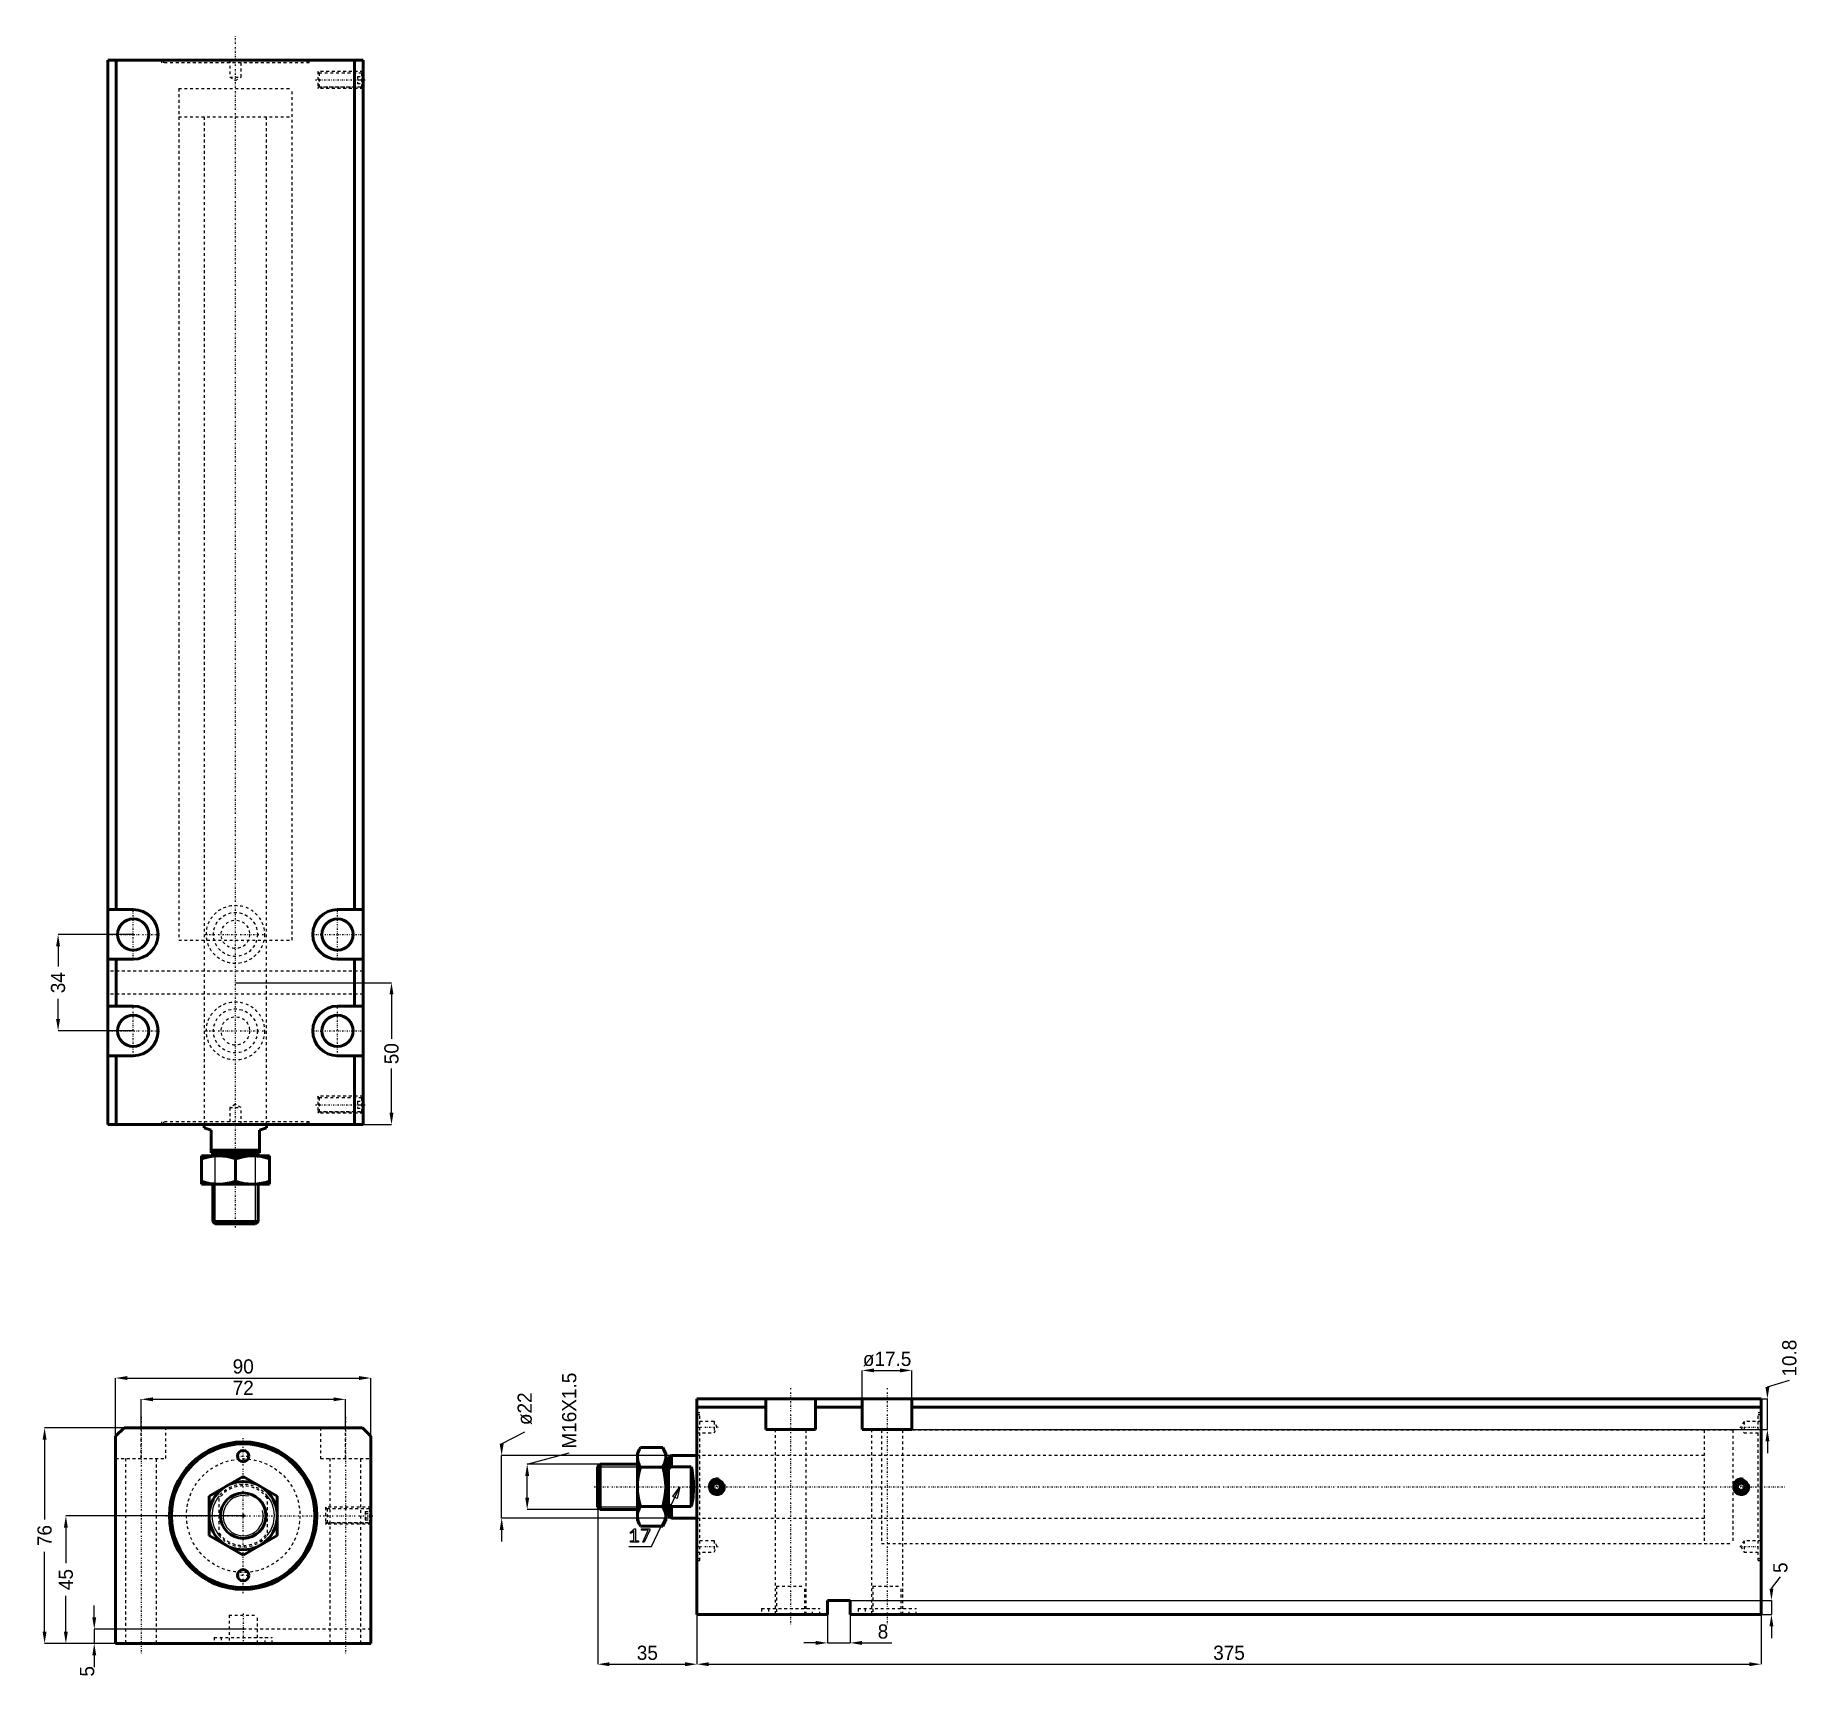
# Model space of a CAD drawing. Header units: millimetres. Extents: x -73 to 548, y -57 to 522.
import ezdxf

# ---------------------------------------------------------------- set-up
doc = ezdxf.new("R2010")
doc.units = ezdxf.units.MM
doc.linetypes.add('Center', pattern=[1.5, 0.45, -0.5, 0.05, -0.5])
doc.linetypes.add('Dashed', pattern=[2, 1, -1])
for name, color, linetype, lineweight in [('2d ConnectionPoints', 7, 'Continuous', 50), ('AM_0', 7, 'Continuous', 50), ('AM_5', 3, 'Continuous', 25), ('AM_7', 7, 'Center', 25), ('AM_9', 6, 'Dashed', 25)]:
    doc.layers.add(name, color=color, linetype=linetype, lineweight=lineweight)
doc.dimstyles.new('ISO-25', dxfattribs={"dimtxt": 2.5, "dimasz": 2.5, "dimexe": 1.25, "dimexo": 0.625, "dimtad": 1, "dimtxsty": 'Standard', "dimcen": 2.5, "dimadec": 0, "dimazin": 0, "dimtfac": 1, "dimtmove": 0, "dimatfit": 3, "dimfxl": 1, "dimarcsym": 0})

# ---------------------------------------------------------------- blocks, each defined once
blk = doc.blocks.new('1_JECX_MF_EXLA_40_290_0_rod__0_in_JECX_MF_160_J_EXLA_40_290_0__0')
at = {"layer": 'AM_0'}
for p, q in [((-12, 6.93), (0, 13.86)), ((0, 13.86), (12, 6.93)), ((-12, -6.93), (-12, 6.93)), ((12, 6.93), (12, -6.93)), ((0, -13.86), (-12, -6.93)), ((12, -6.93), (0, -13.86))]:
    blk.add_line(p, q, dxfattribs=at)
for radius in [12, 8]:
    blk.add_circle((0, 0), radius, dxfattribs=at)
at = {"layer": 'AM_5'}
blk.add_arc((0, 0), 7.08, 75, 15, dxfattribs=at)
at = {"layer": 'AM_9'}
for p, q in [((-8.5, -6.98), (-8.5, 6.98)), ((8.5, 6.98), (8.5, -6.98))]:
    blk.add_line(p, q, dxfattribs=at)
for points in [[(-8.5, 6.98), (-9.08, 6.21), (-9.58, 5.4), (-10.02, 4.54), (-10.38, 3.65), (-10.65, 2.74), (-10.85, 1.8), (-10.97, 0.84), (-11, -0.12), (-10.95, -1.07), (-10.81, -2.02), (-10.59, -2.96), (-10.3, -3.87), (-9.92, -4.75), (-9.47, -5.6), (-8.94, -6.4), (-8.5, -6.98)], [(8.5, -6.98), (9.08, -6.21), (9.58, -5.4), (10.02, -4.54), (10.38, -3.65), (10.65, -2.74), (10.85, -1.8), (10.97, -0.84), (11, 0.12), (10.95, 1.07), (10.81, 2.02), (10.59, 2.96), (10.3, 3.87), (9.92, 4.75), (9.47, 5.6), (8.94, 6.4), (8.5, 6.98)]]:
    blk.add_lwpolyline(points, dxfattribs=at)
for radius, start, end in [(11, 39.40057, 140.59943), (10.5, 35.95057, 144.04943), (10.5, 215.95057, 324.04943), (11, 219.40057, 320.59943)]:
    blk.add_arc((0, 0), radius, start, end, dxfattribs=at)
blk = doc.blocks.new('2_JECX_MF_EXLA_40_290_0_body__0_in_JECX_MF_160_J_EXLA_40_290_0__0')
at = {"layer": 'AM_0'}
for p, q in [((-42, 31), (-45, 28)), ((-45, 28), (-45, -45)), ((42, 31), (-42, 31)), ((45, 28), (42, 31)), ((45, -45), (45, 28)), ((-45, -45), (45, -45))]:
    blk.add_line(p, q, dxfattribs=at)
for centre, radius in [((0, 0), 26), ((0, 0), 25.3), ((0, 21), 2), ((0, -21), 2)]:
    blk.add_circle(centre, radius, dxfattribs=at)
at = {"layer": 'AM_5', "linetype": 'Dashed'}
for p, q in [((45, 3), (29, 3)), ((45, -3), (29, -3))]:
    blk.add_line(p, q, dxfattribs=at)
at = {"layer": 'AM_7'}
for p, q in [((-36, 34.8), (-36, -48.8)), ((36, 34.8), (36, -48.8)), ((0, -27.3), (0, 27.3)), ((-2.1, 21), (2.1, 21)), ((-27.3, 0), (27.3, 0)), ((28.2, 0), (45.8, 0)), ((-2.1, -21), (2.1, -21)), ((0, -34.5), (0, -45.5))]:
    blk.add_line(p, q, dxfattribs=at)
at = {"layer": 'AM_9'}
for p, q in [((-36, 20.2), (-36, 31)), ((-27.25, 20.2), (-27.25, 31)), ((27.25, 31), (27.25, 20.2)), ((36, 20.2), (36, 31)), ((-45, 20.2), (-27.25, 20.2)), ((-41.5, 20.2), (-41.5, -45)), ((-30.5, -45), (-30.5, 20.2)), ((27.25, 20.2), (45, 20.2)), ((30.5, 20.2), (30.5, -45)), ((41.5, -45), (41.5, 20.2)), ((29.54, 2.46), (29, 3)), ((29, 3), (29, -3)), ((44.5, 2.4), (29, 2.4)), ((44.46, 2.46), (29.54, 2.46)), ((29.54, 2.46), (29.54, -2.46)), ((43, 1.44), (45, 1.44)), ((43, 1.44), (43, -1.44)), ((43, 0.72), (45, 0.72)), ((45, 3), (44.46, 2.46)), ((44.46, 2.46), (44.46, -2.46)), ((45, 1.9), (44.5, 2.4)), ((44.5, 2.4), (44.5, -2.4)), ((29, -2.4), (44.5, -2.4)), ((29, -3), (29.54, -2.46)), ((29.54, -2.46), (44.46, -2.46)), ((43, -0.72), (45, -0.72)), ((43, -1.44), (45, -1.44)), ((44.46, -2.46), (45, -3)), ((44.5, -2.4), (45, -1.9)), ((-5, -35), (5, -35)), ((-5, -35), (-5, -45)), ((5, -45), (5, -35)), ((45, -40), (-45, -40)), ((-10.25, -42.9), (10.25, -42.9)), ((-10.25, -42.9), (-10.25, -45)), ((-7.75, -42.9), (-7.75, -45)), ((7.75, -45), (7.75, -42.9)), ((10.25, -45), (10.25, -42.9))]:
    blk.add_line(p, q, dxfattribs=at)
blk.add_circle((0, 0), 20, dxfattribs=at)
blk = doc.blocks.new('*D3')
at = {"layer": 'AM_5', "color": 0, "lineweight": -2}
for p, q in [((-45, 28), (-45, 48.5)), ((-40.83, 48.5), (40.83, 48.5)), ((45, 28), (45, 48.5))]:
    blk.add_line(p, q, dxfattribs=at)
at = {"layer": 'AM_5', "color": 0}
for points in [[(-40.83, 49.19), (-40.83, 47.81), (-45, 48.5)], [(40.83, 47.81), (40.83, 49.19), (45, 48.5)]]:
    blk.add_solid(points, dxfattribs=at)
at = {"layer": 'Defpoints', "color": 0}
for p in [(45, 48.5), (-45, 28), (45, 28)]:
    blk.add_point(p, dxfattribs=at)
at = {"layer": 'AM_5', "color": 0, "insert": (0, 52.55), "char_height": 5, "attachment_point": 5}
blk.add_mtext('90', dxfattribs=at)
blk = doc.blocks.new('*D4')
at = {"layer": 'AM_5', "color": 0, "lineweight": -2}
for p, q in [((-36, 31), (-36, 41)), ((-31.83, 41), (31.83, 41)), ((36, 31), (36, 41))]:
    blk.add_line(p, q, dxfattribs=at)
at = {"layer": 'AM_5', "color": 0}
for points in [[(-31.83, 41.69), (-31.83, 40.31), (-36, 41)], [(31.83, 40.31), (31.83, 41.69), (36, 41)]]:
    blk.add_solid(points, dxfattribs=at)
at = {"layer": 'Defpoints', "color": 0}
for p in [(36, 41), (-36, 31), (36, 31)]:
    blk.add_point(p, dxfattribs=at)
at = {"layer": 'AM_5', "color": 0, "insert": (0, 45.05), "char_height": 5, "attachment_point": 5}
blk.add_mtext('72', dxfattribs=at)
blk = doc.blocks.new('*D5')
at = {"layer": 'AM_5', "color": 0, "lineweight": -2}
for p, q in [((-42, 31), (-70, 31)), ((-70, 26.83), (-70, -1.31)), ((-70, -40.83), (-70, -12.69)), ((-45, -45), (-70, -45))]:
    blk.add_line(p, q, dxfattribs=at)
at = {"layer": 'AM_5', "color": 0}
for points in [[(-69.31, 26.83), (-70.69, 26.83), (-70, 31)], [(-70.69, -40.83), (-69.31, -40.83), (-70, -45)]]:
    blk.add_solid(points, dxfattribs=at)
at = {"layer": 'Defpoints', "color": 0}
for p in [(-42, 31), (-70, -45), (-45, -45)]:
    blk.add_point(p, dxfattribs=at)
at = {"layer": 'AM_5', "color": 0, "insert": (-70, -7), "char_height": 5, "attachment_point": 5, "rotation": 90}
blk.add_mtext('76', dxfattribs=at)
blk = doc.blocks.new('*D6')
at = {"layer": 'AM_5', "color": 0, "lineweight": -2}
for p, q in [((0, 0), (-62.5, 0)), ((-62.5, -4.17), (-62.5, -16.75)), ((-62.5, -40.83), (-62.5, -28.25)), ((-45, -45), (-62.5, -45))]:
    blk.add_line(p, q, dxfattribs=at)
at = {"layer": 'AM_5', "color": 0}
for points in [[(-61.81, -4.17), (-63.19, -4.17), (-62.5, 0)], [(-63.19, -40.83), (-61.81, -40.83), (-62.5, -45)]]:
    blk.add_solid(points, dxfattribs=at)
at = {"layer": 'Defpoints', "color": 0}
for p in [(0, 0), (-62.5, -45), (-45, -45)]:
    blk.add_point(p, dxfattribs=at)
at = {"layer": 'AM_5', "color": 0, "insert": (-62.5, -22.5), "char_height": 5, "attachment_point": 5, "rotation": 90}
blk.add_mtext('45', dxfattribs=at)
blk = doc.blocks.new('*D7')
at = {"layer": 'AM_5', "color": 0, "lineweight": -2}
for p, q in [((-52.5, -35.83), (-52.5, -31.67)), ((0, -40), (-52.5, -40)), ((-52.5, -40), (-52.5, -45)), ((-45, -45), (-52.5, -45)), ((-52.5, -49.17), (-52.5, -53.33))]:
    blk.add_line(p, q, dxfattribs=at)
at = {"layer": 'AM_5', "color": 0}
for points in [[(-53.19, -35.83), (-51.81, -35.83), (-52.5, -40)], [(-51.81, -49.17), (-53.19, -49.17), (-52.5, -45)]]:
    blk.add_solid(points, dxfattribs=at)
at = {"layer": 'Defpoints', "color": 0}
for p in [(0, -40), (-52.5, -45), (-45, -45)]:
    blk.add_point(p, dxfattribs=at)
at = {"layer": 'AM_5', "color": 0, "insert": (-55, -54.83), "char_height": 5, "attachment_point": 5, "rotation": 90}
blk.add_mtext('5', dxfattribs=at)
blk = doc.blocks.new('1_JECX_MF_EXLA_40_290_0_rod__0_in_JECX_MF_160_J_EXLA_40_290_0__2')
at = {"layer": 'AM_0'}
for p, q in [((-19.93, 13.86), (-21, 12)), ((-19.93, 13.86), (-12.07, 13.86)), ((-11, 12), (-12.07, 13.86)), ((-34.08, 8), (-35, 7.08)), ((-35, 7.08), (-35, -7.08)), ((-34.08, 8), (-34.08, -8)), ((-21, 8), (-34.08, 8)), ((-21, 12), (-21, -12)), ((-19.93, 6.93), (-12.07, 6.93)), ((-11, 12), (-11, -12)), ((-10.92, 8), (-11, 8)), ((-10, 7.08), (-10.92, 8)), ((-10.92, 8), (-10.92, -8)), ((-9, 11), (-10, 10.5)), ((-10, 10.5), (-10, -10.5)), ((-9, 6.98), (-10, 6.16)), ((0, 11), (-9, 11)), ((-9, 11), (-9, 6.98)), ((-2, 6.98), (-9, 6.98)), ((-2, 6.98), (-2, -6.98)), ((-10, -6.16), (-9, -6.98)), ((-35, -7.08), (-34.08, -8)), ((-34.08, -8), (-21, -8)), ((-21, -12), (-19.93, -13.86)), ((-19.93, -6.93), (-12.07, -6.93)), ((-12.07, -13.86), (-11, -12)), ((-11, -8), (-10.92, -8)), ((-10.92, -8), (-10, -7.08)), ((-10, -10.5), (-9, -11)), ((-9, -6.98), (-2, -6.98)), ((-9, -6.98), (-9, -11)), ((-9, -11), (0, -11)), ((-19.93, -13.86), (-12.07, -13.86))]:
    blk.add_line(p, q, dxfattribs=at)
for points in [[(-19.93, 13.86), (-20.37, 13.01), (-20.71, 12.16), (-20.92, 11.28), (-21, 10.39)], [(-11, 10.39), (-11.01, 10.64), (-11.11, 11.45), (-11.32, 12.25), (-11.65, 13.06), (-12.07, 13.86)], [(-21, 10.39), (-20.99, 10.15), (-20.89, 9.34), (-20.68, 8.53), (-20.35, 7.73), (-19.93, 6.93)], [(-19.93, 6.93), (-20.37, 5.25), (-20.7, 3.54), (-20.92, 1.79), (-21, 0.02), (-21, 0)], [(-12.07, 6.93), (-11.63, 7.77), (-11.29, 8.63), (-11.08, 9.51), (-11, 10.39)], [(-11, 0), (-11.07, 1.74), (-11.28, 3.46), (-11.62, 5.21), (-12.07, 6.93)], [(-2, -6.98), (-1.81, -6.21), (-1.65, -5.4), (-1.51, -4.54), (-1.39, -3.65), (-1.3, -2.74), (-1.24, -1.8), (-1.2, -0.84), (-1.19, 0.12), (-1.2, 1.07), (-1.25, 2.02), (-1.32, 2.96), (-1.42, 3.87), (-1.54, 4.75), (-1.69, 5.6), (-1.86, 6.4), (-2, 6.98)], [(-21, 0), (-20.93, -1.74), (-20.72, -3.46), (-20.38, -5.21), (-19.93, -6.93)], [(-12.07, -6.93), (-11.63, -5.25), (-11.3, -3.54), (-11.08, -1.79), (-11, -0.02), (-11, 0)], [(-19.93, -6.93), (-20.37, -7.77), (-20.71, -8.63), (-20.92, -9.51), (-21, -10.39)], [(-21, -10.39), (-20.99, -10.64), (-20.89, -11.45), (-20.68, -12.25), (-20.35, -13.06), (-19.93, -13.86)], [(-11, -10.39), (-11.01, -10.15), (-11.11, -9.34), (-11.32, -8.53), (-11.65, -7.73), (-12.07, -6.93)], [(-12.07, -13.86), (-11.63, -13.01), (-11.29, -12.16), (-11.08, -11.28), (-11, -10.39)]]:
    blk.add_lwpolyline(points, dxfattribs=at)
at = {"layer": 'AM_5'}
for p, q in [((-35, 7.08), (-10, 7.08)), ((-35, -7.08), (-10, -7.08))]:
    blk.add_line(p, q, dxfattribs=at)
at = {"layer": 'AM_7'}
blk.add_line((-36.25, 0), (383.75, 0), dxfattribs=at)
at = {"layer": 'AM_9'}
for p, q in [((365, 20), (355, 20)), ((355, 20), (355, -20)), ((365, 20), (365, -20)), ((355, 11), (0, 11)), ((0, -11), (355, -11)), ((355, -20), (365, -20))]:
    blk.add_line(p, q, dxfattribs=at)
blk = doc.blocks.new('2_JECX_MF_EXLA_40_290_0_body__0_in_JECX_MF_160_J_EXLA_40_290_0__2')
at = {"layer": 'AM_0'}
for p, q in [((0, -45), (0, 31)), ((375, 31), (0, 31)), ((24.25, 28), (0, 28)), ((24.25, 31), (24.25, 20.2)), ((41.75, 20.2), (41.75, 31)), ((58.25, 28), (41.75, 28)), ((58.25, 31), (58.25, 20.2)), ((75.75, 20.2), (75.75, 31)), ((375, 28), (75.75, 28)), ((375, -45), (375, 31)), ((24.25, 20.2), (41.75, 20.2)), ((58.25, 20.2), (75.75, 20.2)), ((7, 1.44), (5.75, 0.72)), ((5.75, 0.72), (5.75, -0.72)), ((8.25, 0.72), (7, 1.44)), ((8.25, -0.72), (8.25, 0.72)), ((368, 1.44), (366.75, 0.72)), ((366.75, 0.72), (366.75, -0.72)), ((369.25, 0.72), (368, 1.44)), ((369.25, -0.72), (369.25, 0.72)), ((5.75, -0.72), (7, -1.44)), ((7, -1.44), (8.25, -0.72)), ((366.75, -0.72), (368, -1.44)), ((368, -1.44), (369.25, -0.72)), ((54, -40), (46, -40)), ((46, -40), (46, -45)), ((54, -45), (54, -40)), ((46, -45), (0, -45)), ((375, -45), (54, -45))]:
    blk.add_line(p, q, dxfattribs=at)
for centre, radius in [((7, 0), 2.46), ((7, 0), 2.4), ((7, 0), 1.9), ((368, 0), 2.46), ((368, 0), 2.4), ((368, 0), 1.9)]:
    blk.add_circle(centre, radius, dxfattribs=at)
at = {"layer": 'AM_5'}
for centre in [(7, 0), (368, 0)]:
    blk.add_arc(centre, 3, 75, 15, dxfattribs=at)
at = {"layer": 'AM_7'}
for p, q in [((33, 34.8), (33, -48.8)), ((67, 34.8), (67, -48.8)), ((-0.36, 21), (7.51, 21)), ((367.49, 21), (375.36, 21)), ((7, -3.15), (7, 3.15)), ((368, -3.15), (368, 3.15)), ((-0.36, -21), (7.51, -21)), ((367.49, -21), (375.36, -21))]:
    blk.add_line(p, q, dxfattribs=at)
at = {"layer": 'AM_9'}
for p, q in [((1, 26), (0, 26)), ((1, 25.3), (0, 25.3)), ((1, -26), (1, 26)), ((374, -26), (374, 26)), ((375, 26), (374, 26)), ((375, 25.3), (374, 25.3)), ((6, 23), (0, 23)), ((0, 19), (6, 19)), ((7.15, 21), (6, 23)), ((6, 23), (6, 19)), ((6, 19), (7.15, 21)), ((27.5, 20.2), (27.5, -45)), ((38.5, -45), (38.5, 20.2)), ((61.5, 20.2), (61.5, -45)), ((365, 20), (65, 20)), ((65, 20), (65, -20)), ((72.5, -45), (72.5, 20.2)), ((365, 20), (365, -20)), ((369, 23), (367.85, 21)), ((367.85, 21), (369, 19)), ((375, 23), (369, 23)), ((369, 23), (369, 19)), ((369, 19), (375, 19)), ((65, 11), (0, 11)), ((0, -11), (65, -11)), ((6, -19), (0, -19)), ((0, -23), (6, -23)), ((7.15, -21), (6, -19)), ((6, -19), (6, -23)), ((6, -23), (7.15, -21)), ((65, -20), (365, -20)), ((369, -19), (367.85, -21)), ((367.85, -21), (369, -23)), ((375, -19), (369, -19)), ((369, -19), (369, -23)), ((369, -23), (375, -23)), ((0, -25.3), (1, -25.3)), ((0, -26), (1, -26)), ((374, -25.3), (375, -25.3)), ((374, -26), (375, -26)), ((28, -35), (38, -35)), ((28, -35), (28, -45)), ((38, -45), (38, -35)), ((62, -35), (72, -35)), ((62, -35), (62, -45)), ((72, -45), (72, -35)), ((22.75, -42.9), (43.25, -42.9)), ((22.75, -42.9), (22.75, -45)), ((25.25, -42.9), (25.25, -45)), ((40.75, -45), (40.75, -42.9)), ((43.25, -45), (43.25, -42.9)), ((56.75, -42.9), (77.25, -42.9)), ((56.75, -42.9), (56.75, -45)), ((59.25, -42.9), (59.25, -45)), ((74.75, -45), (74.75, -42.9)), ((77.25, -45), (77.25, -42.9))]:
    blk.add_line(p, q, dxfattribs=at)
blk = doc.blocks.new('*D19')
at = {"layer": 'AM_5', "color": 0, "lineweight": -2}
for p, q in [((218.17, 41.18), (218.17, 51.18)), ((222.33, 51.18), (231.5, 51.18)), ((235.67, 41.18), (235.67, 51.18))]:
    blk.add_line(p, q, dxfattribs=at)
at = {"layer": 'AM_5', "color": 0}
for points in [[(222.33, 51.87), (222.33, 50.49), (218.17, 51.18)], [(231.5, 50.49), (231.5, 51.87), (235.67, 51.18)]]:
    blk.add_solid(points, dxfattribs=at)
at = {"layer": 'Defpoints', "color": 0}
for p in [(235.67, 51.18), (218.17, 41.18), (235.67, 41.18)]:
    blk.add_point(p, dxfattribs=at)
at = {"layer": 'AM_5', "color": 0, "insert": (226.92, 55.18), "char_height": 5, "attachment_point": 5}
blk.add_mtext('ø17.5', dxfattribs=at)
blk = doc.blocks.new('*D20')
at = {"layer": 'AM_5', "color": 0, "lineweight": -2}
for p, q in [((537.17, 45.35), (544.92, 47.76)), ((235.67, 41.18), (537.17, 41.18)), ((537.17, 30.38), (537.17, 41.18)), ((235.67, 30.38), (537.17, 30.38)), ((537.17, 26.21), (537.17, 22.05))]:
    blk.add_line(p, q, dxfattribs=at)
at = {"layer": 'AM_5', "color": 0}
for points in [[(536.47, 45.35), (537.86, 45.35), (537.17, 41.18)], [(537.86, 26.21), (536.47, 26.21), (537.17, 30.38)]]:
    blk.add_solid(points, dxfattribs=at)
at = {"layer": 'Defpoints', "color": 0}
for p in [(235.67, 41.18), (537.17, 41.18), (235.67, 30.38)]:
    blk.add_point(p, dxfattribs=at)
at = {"layer": 'AM_5', "color": 0, "insert": (544.92, 55.51), "char_height": 5, "attachment_point": 5, "rotation": 90}
blk.add_mtext('10.8', dxfattribs=at)
blk = doc.blocks.new('*D21')
at = {"layer": 'AM_5', "color": 0, "lineweight": -2}
for p, q in [((159.92, -34.82), (159.92, -52.32)), ((534.92, -34.82), (534.92, -52.32)), ((164.08, -52.32), (530.75, -52.32))]:
    blk.add_line(p, q, dxfattribs=at)
at = {"layer": 'AM_5', "color": 0}
for points in [[(164.08, -51.63), (164.08, -53.01), (159.92, -52.32)], [(530.75, -53.01), (530.75, -51.63), (534.92, -52.32)]]:
    blk.add_solid(points, dxfattribs=at)
at = {"layer": 'Defpoints', "color": 0}
for p in [(159.92, -34.82), (534.92, -34.82), (534.92, -52.32)]:
    blk.add_point(p, dxfattribs=at)
at = {"layer": 'AM_5', "color": 0, "insert": (347.42, -48.32), "char_height": 5, "attachment_point": 5}
blk.add_mtext('375', dxfattribs=at)
blk = doc.blocks.new('*D22')
at = {"layer": 'AM_5', "color": 0, "lineweight": -2}
for p, q in [((124.92, 10.18), (124.92, -52.32)), ((159.92, -34.82), (159.92, -52.32)), ((129.08, -52.32), (155.75, -52.32))]:
    blk.add_line(p, q, dxfattribs=at)
at = {"layer": 'AM_5', "color": 0}
for points in [[(129.08, -51.63), (129.08, -53.01), (124.92, -52.32)], [(155.75, -53.01), (155.75, -51.63), (159.92, -52.32)]]:
    blk.add_solid(points, dxfattribs=at)
at = {"layer": 'Defpoints', "color": 0}
for p in [(124.92, 10.18), (159.92, -34.82), (159.92, -52.32)]:
    blk.add_point(p, dxfattribs=at)
at = {"layer": 'AM_5', "color": 0, "insert": (142.42, -48.32), "char_height": 5, "attachment_point": 5}
blk.add_mtext('35', dxfattribs=at)
blk = doc.blocks.new('*D23')
at = {"layer": 'AM_5', "color": 0, "lineweight": -2}
for p, q in [((91.08, 25.35), (99.25, 29.51)), ((150.92, 21.18), (91.08, 21.18)), ((91.08, -0.82), (91.08, 21.18)), ((150.92, -0.82), (91.08, -0.82)), ((91.08, -4.99), (91.08, -9.15))]:
    blk.add_line(p, q, dxfattribs=at)
at = {"layer": 'AM_5', "color": 0}
for points in [[(90.39, 25.35), (91.78, 25.35), (91.08, 21.18)], [(91.78, -4.99), (90.39, -4.99), (91.08, -0.82)]]:
    blk.add_solid(points, dxfattribs=at)
at = {"layer": 'Defpoints', "color": 0}
for p in [(91.08, 21.18), (150.92, 21.18), (150.92, -0.82)]:
    blk.add_point(p, dxfattribs=at)
at = {"layer": 'AM_5', "color": 0, "insert": (99.25, 37.68), "char_height": 5, "attachment_point": 5, "rotation": 90}
blk.add_mtext('ø22', dxfattribs=at)
blk = doc.blocks.new('*D24')
at = {"layer": 'AM_5', "color": 0, "lineweight": -2}
for p, q in [((100.08, 18.18), (114.92, 22.18)), ((125.84, 18.18), (100.08, 18.18)), ((100.08, 6.35), (100.08, 14.01)), ((125.92, 2.18), (100.08, 2.18))]:
    blk.add_line(p, q, dxfattribs=at)
at = {"layer": 'AM_5', "color": 0}
for points in [[(100.78, 14.01), (99.39, 14.01), (100.08, 18.18)], [(99.39, 6.35), (100.78, 6.35), (100.08, 2.18)]]:
    blk.add_solid(points, dxfattribs=at)
at = {"layer": 'Defpoints', "color": 0}
for p in [(100.08, 18.18), (125.84, 18.18), (125.92, 2.18)]:
    blk.add_point(p, dxfattribs=at)
at = {"layer": 'AM_5', "color": 0, "insert": (114.92, 37.01), "char_height": 5, "attachment_point": 5, "rotation": 90}
blk.add_mtext('M16X1.5', dxfattribs=at)
blk = doc.blocks.new('*D25')
at = {"layer": 'AM_5', "color": 0, "lineweight": -2}
for p, q in [((205.92, -29.82), (205.92, -44.82)), ((213.92, -34.82), (213.92, -44.82)), ((201.75, -44.82), (197.58, -44.82)), ((205.92, -44.82), (213.92, -44.82)), ((218.08, -44.82), (228.64, -44.82))]:
    blk.add_line(p, q, dxfattribs=at)
at = {"layer": 'AM_5', "color": 0}
for points in [[(201.75, -45.51), (201.75, -44.13), (205.92, -44.82)], [(218.08, -44.13), (218.08, -45.51), (213.92, -44.82)]]:
    blk.add_solid(points, dxfattribs=at)
at = {"layer": 'Defpoints', "color": 0}
for p in [(205.92, -29.82), (213.92, -34.82), (213.92, -44.82)]:
    blk.add_point(p, dxfattribs=at)
at = {"layer": 'AM_5', "color": 0, "insert": (225.47, -40.82), "char_height": 5, "attachment_point": 5}
blk.add_mtext('8', dxfattribs=at)
blk = doc.blocks.new('*D26')
at = {"layer": 'AM_5', "color": 0, "lineweight": -2}
for p, q in [((538.58, -25.65), (541.75, -21.49)), ((205.92, -29.82), (538.58, -29.82)), ((538.58, -29.82), (538.58, -34.82)), ((213.92, -34.82), (538.58, -34.82)), ((538.58, -38.99), (538.58, -43.15))]:
    blk.add_line(p, q, dxfattribs=at)
at = {"layer": 'AM_5', "color": 0}
for points in [[(537.89, -25.65), (539.28, -25.65), (538.58, -29.82)], [(539.28, -38.99), (537.89, -38.99), (538.58, -34.82)]]:
    blk.add_solid(points, dxfattribs=at)
at = {"layer": 'Defpoints', "color": 0}
for p in [(205.92, -29.82), (213.92, -34.82), (538.58, -34.82)]:
    blk.add_point(p, dxfattribs=at)
at = {"layer": 'AM_5', "color": 0, "insert": (541.75, -18.32), "char_height": 5, "attachment_point": 5, "rotation": 90}
blk.add_mtext('5', dxfattribs=at)
blk = doc.blocks.new('1_JECX_MF_EXLA_40_290_0_rod__0_in_JECX_MF_160_J_EXLA_40_290_0__4')
at = {"layer": 'AM_0'}
for p, q in [((-11, 0), (-11, -1.19)), ((11, -1.19), (11, 0)), ((-8.5, -2), (-11, -1.19)), ((-8.5, -10), (-8.5, -2)), ((11, -1.19), (8.5, -2)), ((8.5, -2), (8.5, -10)), ((-12, -11), (12, -11)), ((-12, -21), (-12, -11)), ((-8.5, -9), (8.5, -9)), ((-8.5, -10), (8.5, -10)), ((-7.08, -10), (-8, -10.92)), ((-8, -10.92), (8, -10.92)), ((-8, -10.92), (-8, -11)), ((0, -19.93), (0, -12.07)), ((8, -10.92), (7.08, -10)), ((8, -11), (8, -10.92)), ((12, -11), (12, -21)), ((-12, -21), (12, -21)), ((-8, -21), (-8, -34.08)), ((8, -34.08), (8, -21)), ((-8, -34.08), (-7.08, -35)), ((-8, -34.08), (8, -34.08)), ((-7.08, -35), (7.08, -35)), ((7.08, -35), (8, -34.08))]:
    blk.add_line(p, q, dxfattribs=at)
for points in [[(-6, -11), (-6.43, -11.01), (-7.83, -11.11), (-9.22, -11.32), (-10.62, -11.65), (-12, -12.07)], [(0, -12.07), (-1.46, -11.63), (-2.94, -11.29), (-4.46, -11.08), (-6, -11)], [(6, -11), (5.57, -11.01), (4.17, -11.11), (2.78, -11.32), (1.38, -11.65), (0, -12.07)], [(12, -12.07), (10.54, -11.63), (9.06, -11.29), (7.54, -11.08), (6, -11)], [(-12, -19.93), (-10.54, -20.37), (-9.06, -20.71), (-7.54, -20.92), (-6, -21)], [(-6, -21), (-5.57, -20.99), (-4.17, -20.89), (-2.78, -20.68), (-1.38, -20.35), (0, -19.93)], [(0, -19.93), (1.46, -20.37), (2.94, -20.71), (4.46, -20.92), (6, -21)], [(6, -21), (6.43, -20.99), (7.83, -20.89), (9.22, -20.68), (10.62, -20.35), (12, -19.93)]]:
    blk.add_lwpolyline(points, dxfattribs=at)
at = {"layer": 'AM_5'}
for p, q in [((-7.08, -35), (-7.08, -10)), ((7.08, -35), (7.08, -10))]:
    blk.add_line(p, q, dxfattribs=at)
at = {"layer": 'AM_7'}
blk.add_line((0, -36.25), (0, 383.75), dxfattribs=at)
at = {"layer": 'AM_9'}
for p, q in [((-20, 365), (20, 365)), ((-20, 365), (-20, 355)), ((20, 355), (20, 365)), ((-20, 355), (20, 355)), ((-11, 355), (-11, 0)), ((11, 0), (11, 355))]:
    blk.add_line(p, q, dxfattribs=at)
blk = doc.blocks.new('2_JECX_MF_EXLA_40_290_0_body__0_in_JECX_MF_160_J_EXLA_40_290_0__4')
at = {"layer": 'AM_0'}
for p, q in [((45, 375), (-45, 375)), ((-45, 375), (-45, 0)), ((-42, 375), (-42, 75.75)), ((42, 375), (42, 75.75)), ((45, 375), (45, 0)), ((-36, 75.75), (-45, 75.75)), ((45, 75.75), (36, 75.75)), ((-45, 58.25), (-36, 58.25)), ((-42, 58.25), (-42, 41.75)), ((36, 58.25), (45, 58.25)), ((42, 58.25), (42, 41.75)), ((-36, 41.75), (-45, 41.75)), ((45, 41.75), (36, 41.75)), ((-45, 24.25), (-36, 24.25)), ((-42, 24.25), (-42, 0)), ((36, 24.25), (45, 24.25)), ((42, 24.25), (42, 0)), ((45, 0), (-45, 0))]:
    blk.add_line(p, q, dxfattribs=at)
for centre in [(-36, 67), (36, 67), (-36, 33), (36, 33)]:
    blk.add_circle(centre, 5.5, dxfattribs=at)
for centre, start, end in [((-36, 67), 270, 90), ((36, 67), 90, 270), ((-36, 33), 270, 90), ((36, 33), 90, 270)]:
    blk.add_arc(centre, 8.75, start, end, dxfattribs=at)
at = {"layer": 'AM_5', "linetype": 'Dashed'}
for p, q in [((45, 371), (29, 371)), ((45, 365), (29, 365)), ((45, 10), (29, 10)), ((45, 4), (29, 4))]:
    blk.add_line(p, q, dxfattribs=at)
at = {"layer": 'AM_7'}
for p, q in [((28.2, 368), (45.8, 368)), ((-36, 57.8125), (-36, 76.1875)), ((36, 57.8125), (36, 76.1875)), ((-45.1875, 67), (-26.8125, 67)), ((-10.7625, 67), (10.7625, 67)), ((26.8125, 67), (45.1875, 67)), ((-36, 23.8125), (-36, 42.1875)), ((36, 23.8125), (36, 42.1875)), ((-45.1875, 33), (-26.8125, 33)), ((-10.7625, 33), (10.7625, 33)), ((26.8125, 33), (45.1875, 33)), ((28.2, 7), (45.8, 7))]:
    blk.add_line(p, q, dxfattribs=at)
at = {"layer": 'AM_9'}
for p, q in [((-26, 375), (-26, 374)), ((26, 374), (-26, 374)), ((-25.3, 375), (-25.3, 374)), ((-2, 375), (-2, 369)), ((2, 369), (2, 375)), ((25.3, 374), (25.3, 375)), ((26, 374), (26, 375)), ((-2, 369), (2, 369)), ((-2, 369), (0, 367.8453)), ((0, 367.8453), (2, 369)), ((29, 371), (29, 365)), ((29.5415, 370.4585), (29, 371)), ((44.5, 370.4), (29, 370.4)), ((44.4585, 370.4585), (29.5415, 370.4585)), ((29.5415, 370.4585), (29.5415, 365.5415)), ((43, 369.25), (45, 369.25)), ((43, 369.25), (43, 366.75)), ((43, 368), (45, 368)), ((43, 366.75), (45, 366.75)), ((45, 371), (44.4585, 370.4585)), ((44.4585, 370.4585), (44.4585, 365.5415)), ((44.5, 370.4), (44.5, 365.6)), ((45, 369.9), (44.5, 370.4)), ((-20, 365), (20, 365)), ((-20, 365), (-20, 65)), ((20, 65), (20, 365)), ((29, 365.6), (44.5, 365.6)), ((29, 365), (29.5415, 365.5415)), ((29.5415, 365.5415), (44.4585, 365.5415)), ((44.4585, 365.5415), (45, 365)), ((44.5, 365.6), (45, 366.1)), ((-20, 65), (20, 65)), ((-11, 65), (-11, 0)), ((11, 0), (11, 65)), ((45, 54), (-45, 54)), ((45, 46), (-45, 46)), ((0, 7.1547), (-2, 6)), ((2, 6), (0, 7.1547)), ((29, 10), (29, 4)), ((29.5415, 9.4585), (29, 10)), ((44.5, 9.4), (29, 9.4)), ((44.4585, 9.4585), (29.5415, 9.4585)), ((29.5415, 9.4585), (29.5415, 4.5415)), ((43, 8.25), (45, 8.25)), ((43, 8.25), (43, 5.75)), ((43, 7), (45, 7)), ((45, 10), (44.4585, 9.4585)), ((44.4585, 9.4585), (44.4585, 4.5415)), ((45, 8.9), (44.5, 9.4)), ((44.5, 9.4), (44.5, 4.6)), ((26, 1), (-26, 1)), ((-26, 1), (-26, 0)), ((-25.3, 1), (-25.3, 0)), ((-2, 6), (-2, 0)), ((-2, 6), (2, 6)), ((2, 0), (2, 6)), ((25.3, 0), (25.3, 1)), ((26, 0), (26, 1)), ((29, 4.6), (44.5, 4.6)), ((29, 4), (29.5415, 4.5415)), ((29.5415, 4.5415), (44.4585, 4.5415)), ((43, 5.75), (45, 5.75)), ((44.4585, 4.5415), (45, 4)), ((44.5, 4.6), (45, 5.1))]:
    blk.add_line(p, q, dxfattribs=at)
for centre, radius in [((0, 67), 10.25), ((0, 67), 7.75), ((0, 67), 5), ((0, 33), 10.25), ((0, 33), 7.75), ((0, 33), 5)]:
    blk.add_circle(centre, radius, dxfattribs=at)
blk = doc.blocks.new('*D32')
at = {"layer": 'AM_5', "color": 0, "lineweight": -2}
for p, q in [((-2.74, 187.77), (52.26, 187.77)), ((52.26, 183.61), (52.26, 168.02)), ((52.26, 141.94), (52.26, 157.52)), ((42.26, 137.77), (52.26, 137.77))]:
    blk.add_line(p, q, dxfattribs=at)
at = {"layer": 'AM_5', "color": 0}
for points in [[(52.95, 183.61), (51.56, 183.61), (52.26, 187.77)], [(51.56, 141.94), (52.95, 141.94), (52.26, 137.77)]]:
    blk.add_solid(points, dxfattribs=at)
at = {"layer": 'Defpoints', "color": 0}
for p in [(-2.74, 187.77), (52.26, 187.77), (42.26, 137.77)]:
    blk.add_point(p, dxfattribs=at)
at = {"layer": 'AM_5', "color": 0, "insert": (52.26, 162.77), "char_height": 5, "attachment_point": 5, "rotation": 90}
blk.add_mtext('50', dxfattribs=at)
blk = doc.blocks.new('*D33')
at = {"layer": 'AM_5', "color": 0, "lineweight": -2}
for p, q in [((-38.74, 204.77), (-65.24, 204.77)), ((-65.24, 200.61), (-65.24, 193.44)), ((-65.24, 174.94), (-65.24, 182.11)), ((-38.74, 170.77), (-65.24, 170.77))]:
    blk.add_line(p, q, dxfattribs=at)
at = {"layer": 'AM_5', "color": 0}
for points in [[(-64.55, 200.61), (-65.94, 200.61), (-65.24, 204.77)], [(-65.94, 174.94), (-64.55, 174.94), (-65.24, 170.77)]]:
    blk.add_solid(points, dxfattribs=at)
at = {"layer": 'Defpoints', "color": 0}
for p in [(-65.24, 204.77), (-38.74, 204.77), (-38.74, 170.77)]:
    blk.add_point(p, dxfattribs=at)
at = {"layer": 'AM_5', "color": 0, "insert": (-65.24, 187.77), "char_height": 5, "attachment_point": 5, "rotation": 90}
blk.add_mtext('34', dxfattribs=at)

msp = doc.modelspace()

# ---------------------------------------------------------------- linework, layer by layer
at = {"layer": '2d ConnectionPoints'}
for p in [(-2.743, 137.774), (159.918, 10.179), (0, 0)]:
    msp.add_point(p, dxfattribs=at)
at = {"layer": 'AM_5'}
for p, q in [((143.918, -10.821), (153.918, 10.179)), ((135.918, -10.821), (143.918, -10.821))]:
    msp.add_line(p, q, dxfattribs=at)
for points in [[(153.918, 10.179), (152.879, 6.059), (151.374, 6.776), (153.918, 10.179)], [(136.525, -8.905), (137.721, -8.905), (137.721, -5.388), (137.721, -5.388), (137.657, -5.453), (137.548, -5.554), (137.548, -5.554), (137.425, -5.659), (137.335, -5.733), (137.335, -5.733), (137.241, -5.805), (137.099, -5.908), (137.099, -5.908), (136.956, -6.004), (136.86, -6.064), (136.86, -6.064), (136.767, -6.118), (136.637, -6.184), (136.637, -6.184), (136.519, -6.231), (136.447, -6.253), (136.447, -5.759), (136.447, -5.759), (136.536, -5.716), (136.676, -5.636), (136.676, -5.636), (136.824, -5.536), (136.927, -5.458), (136.927, -5.458), (137.03, -5.374), (137.181, -5.245), (137.181, -5.245), (137.326, -5.11), (137.419, -5.018), (137.419, -5.018), (137.508, -4.926), (137.626, -4.798), (137.626, -4.798), (137.728, -4.681), (137.786, -4.608), (138.202, -4.608), (138.202, -8.905), (139.288, -8.905), (139.288, -9.321), (136.525, -9.321), (136.525, -8.905)], [(142.719, -5.063), (140.412, -5.063), (140.412, -4.608), (143.259, -4.608), (143.259, -5.063), (141.322, -9.321), (140.789, -9.321), (142.719, -5.063)]]:
    msp.add_lwpolyline(points, dxfattribs=at)

# ---------------------------------------------------------------- block references
for name, p in [('1_JECX_MF_EXLA_40_290_0_rod__0_in_JECX_MF_160_J_EXLA_40_290_0__4', (-2.743, 137.774)), ('2_JECX_MF_EXLA_40_290_0_body__0_in_JECX_MF_160_J_EXLA_40_290_0__4', (-2.743, 137.774)), ('2_JECX_MF_EXLA_40_290_0_body__0_in_JECX_MF_160_J_EXLA_40_290_0__2', (159.918, 10.179)), ('2_JECX_MF_EXLA_40_290_0_body__0_in_JECX_MF_160_J_EXLA_40_290_0__0', (0, 0)), ('1_JECX_MF_EXLA_40_290_0_rod__0_in_JECX_MF_160_J_EXLA_40_290_0__2', (159.918, 10.179)), ('1_JECX_MF_EXLA_40_290_0_rod__0_in_JECX_MF_160_J_EXLA_40_290_0__0', (0, 0))]:
    msp.add_blockref(name, p)

# ---------------------------------------------------------------- dimensions: what is measured, and where the dimension line sits
for base, p1, p2, text, picture, middle in [((-65.243, 204.774), (-38.743, 170.774), (-38.743, 204.774), '34', '*D33', (-65.243, 187.774)), ((52.257, 187.774), (42.257, 137.774), (-2.743, 187.774), '50', '*D32', (52.257, 162.774)), ((537.168, 41.179), (235.668, 30.379), (235.668, 41.179), '10.8', '*D20', (544.918, 55.513)), ((100.084, 18.179), (125.918, 2.179), (125.838, 18.179), 'M16X1.5', '*D24', (114.918, 37.013)), ((91.084, 21.179), (150.918, -0.821), (150.918, 21.179), 'ø22', '*D23', (99.251, 37.679)), ((-70, -45), (-42, 31), (-45, -45), '76', '*D5', (-70, -7)), ((-62.5, -45), (0, 0), (-45, -45), '45', '*D6', (-62.5, -22.5)), ((538.584, -34.821), (205.918, -29.821), (213.918, -34.821), '5', '*D26', (541.751, -18.321)), ((-52.5, -45), (0, -40), (-45, -45), '5', '*D7', (-55, -54.833))]:
    dim = msp.add_linear_dim(base=base, p1=p1, p2=p2, angle=90, text=text, dimstyle='ISO-25', override={"dimtxt": 5, "dimasz": 4.166667, "dimexe": 0, "dimexo": 0, "dimgap": 1.5}, dxfattribs=at)
    dim.commit()
    dim.dimension.update_dxf_attribs({"geometry": picture, "text_midpoint": middle, "dimtype": 160, "text_rotation": 90})
for base, p1, p2, text, picture, middle in [((235.668, 51.179), (218.168, 41.179), (235.668, 41.179), 'ø17.5', '*D19', (226.918, 51.179)), ((45, 48.5), (-45, 28), (45, 28), '90', '*D3', (0, 48.5)), ((36, 41), (-36, 31), (36, 31), '72', '*D4', (0, 41)), ((159.918, -52.321), (124.918, 10.179), (159.918, -34.821), '35', '*D22', (142.418, -52.321)), ((213.918, -44.821), (205.918, -29.821), (213.918, -34.821), '8', '*D25', (225.473, -44.821)), ((534.918, -52.321), (159.918, -34.821), (534.918, -34.821), '375', '*D21', (347.418, -52.321))]:
    dim = msp.add_linear_dim(base=base, p1=p1, p2=p2, text=text, dimstyle='ISO-25', override={"dimtxt": 5, "dimasz": 4.166667, "dimexe": 0, "dimexo": 0, "dimgap": 1.5}, dxfattribs=at)
    dim.commit()
    dim.dimension.update_dxf_attribs({"geometry": picture, "text_midpoint": middle, "dimtype": 160})

doc.saveas('drawing.dxf')
